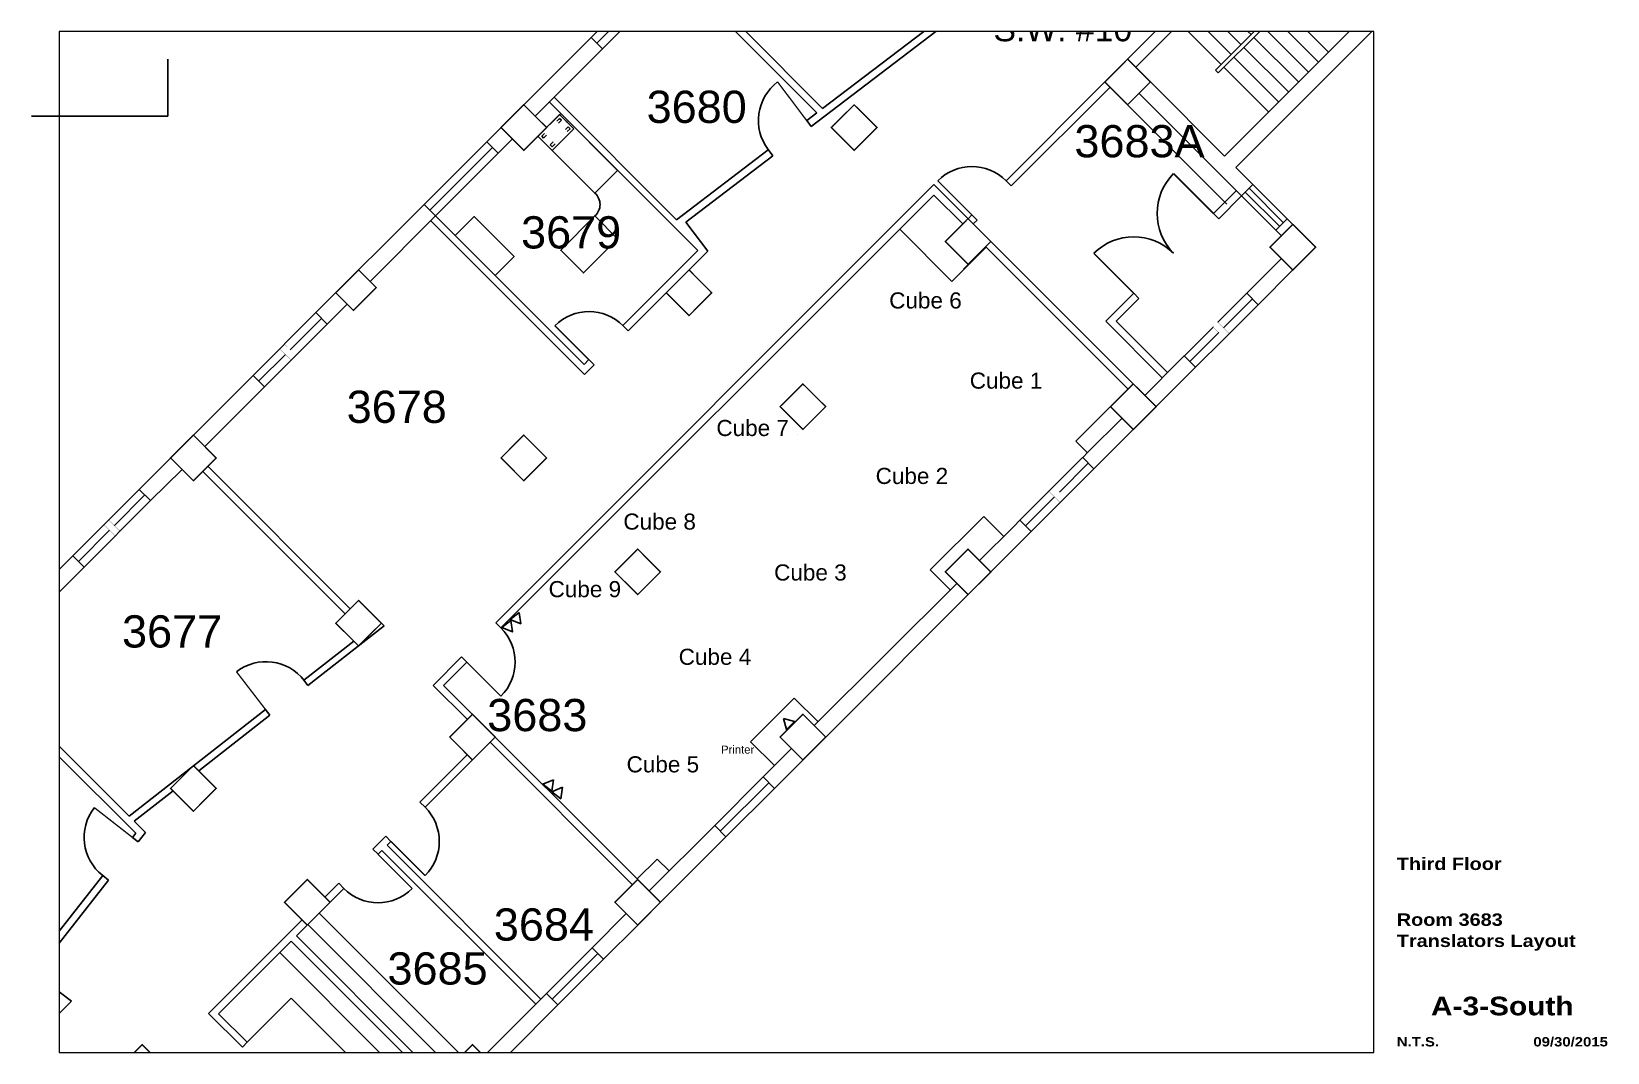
# Paper-space layout '11x17s' of a CAD drawing. Extents: x 0.6 to 16.5, y 0.4 to 10.7.
# The model-space entities are those that its viewports show. They can reach past a viewport. Long polylines and large blocks are cut down to what shows.
import ezdxf
from ezdxf.enums import TextEntityAlignment as Align

# ---------------------------------------------------------------- set-up
doc = ezdxf.new("R2010")
doc.units = 0
doc.header["$MEASUREMENT"] = 0
doc.linetypes.add('HIDDEN2', pattern=[0.1875, 0.125, -0.0625])
doc.layers.get('0').update_dxf_attribs({"linetype": 'CONTINUOUS'})
doc.layers.get('DEFPOINTS').update_dxf_attribs({"color": 31, "linetype": 'CONTINUOUS'})
for name, color, linetype in [('A-ANNO-ROOM', 4, 'CONTINUOUS'), ('A-COLS', 5, 'CONTINUOUS'), ('A-DOOR', 2, 'CONTINUOUS'), ('A-FLOR-CASE', 3, 'CONTINUOUS'), ('A-FLOR-STRS', 2, 'CONTINUOUS'), ('A-GLAZ', 2, 'CONTINUOUS'), ('A-GLAZ-SILL', 1, 'CONTINUOUS'), ('A-SHAFT', 1, 'CONTINUOUS'), ('A-WALL-FULL', 6, 'CONTINUOUS'), ('A-WALL-PRHT', 3, 'CONTINUOUS'), ('E-DATA', 3, 'CONTINUOUS'), ('T-TTLB', 1, 'CONTINUOUS')]:
    doc.layers.add(name, color=color, linetype=linetype)
doc.styles.add('ARIAL', font='arial.ttf')
doc.styles.add('ArialB', font='')
doc.styles.get('ArialB').set_extended_font_data('Arial Black')

# ---------------------------------------------------------------- blocks, each defined once
blk = doc.blocks.new('sheettext-11x17')
at = {"color": 8, "style": 'ArialB'}
blk.add_attdef('FLOOR', text='', height=0.125, dxfattribs=at).set_placement((0, 2.151), align=Align.TOP_LEFT)
for tag, p, height in [('TITLE_1', (0, 1.464), 0.125), ('TITLE_2', (0, 1.251), 0.125), ('SCALE', (0, 0.25), 0.0938)]:
    blk.add_attdef(tag, p, '', height=height, dxfattribs=at)
blk.add_attdef('DWG#', text='', height=0.188, dxfattribs=at).set_placement((1.062, 0.751), align=Align.TOP_CENTER)
blk.add_attdef('DATE', text='', height=0.0938, dxfattribs=at).set_placement((2.125, 0.25), align=Align.RIGHT)
blk = doc.blocks.new('DOOR-N')
at = {"const_width": 0.0278}
blk.add_lwpolyline([(1, 0), (1, 1)], dxfattribs=at)
blk.add_arc((1, 0), 1, 90, 180)

msp = doc.modelspace()

# ---------------------------------------------------------------- linework, layer by layer
at = {"layer": 'A-COLS', "const_width": 1}
for points in [[(-749.2, 2572.1), (-732.2, 2589.1), (-749.2, 2606.1), (-766.1, 2589.1)], [(-1198.9, 2538.2), (-1181.9, 2555.2), (-1198.9, 2572.1), (-1215.8, 2555.2)], [(-952.8, 2538.2), (-935.8, 2555.2), (-952.8, 2572.1), (-969.8, 2555.2)], [(-884.9, 2470.3), (-868, 2487.3), (-851, 2470.3), (-868, 2453.3)], [(-643.1, 2466.1), (-626.1, 2483), (-609.1, 2466.1), (-626.1, 2449.1)], [(-1325.8, 2419), (-1308.8, 2436), (-1321.9, 2449.1), (-1338.9, 2432.1)], [(-1075.8, 2415.1), (-1058.9, 2432.1), (-1075.8, 2449.1), (-1092.8, 2432.1)], [(-1008, 2347.3), (-991, 2364.2), (-974, 2347.3), (-991, 2330.3)], [(-761.9, 2347.3), (-744.9, 2364.2), (-727.9, 2347.3), (-744.9, 2330.3)], [(-1444.9, 2292.1), (-1428, 2309.1), (-1444.9, 2326.1), (-1461.9, 2309.1)], [(-1198.9, 2292.1), (-1181.9, 2309.1), (-1198.9, 2326.1), (-1215.8, 2309.1)], [(-1131, 2224.2), (-1114, 2241.2), (-1097.1, 2224.2), (-1114, 2207.3)], [(-884.9, 2224.2), (-868, 2241.2), (-851, 2224.2), (-868, 2207.3)], [(-1321.9, 2169.1), (-1304.9, 2186), (-1321.9, 2203), (-1338.9, 2186)], [(-1254, 2101.2), (-1237.1, 2118.2), (-1220.1, 2101.2), (-1237.1, 2084.2)], [(-1008, 2101.2), (-991, 2118.2), (-974, 2101.2), (-991, 2084.2)], [(-1444.9, 2046), (-1428, 2063), (-1444.9, 2080), (-1461.9, 2063)], [(-1377.1, 1978.2), (-1360.1, 1995.1), (-1343.1, 1978.2), (-1360.1, 1961.2)], [(-1131, 1978.2), (-1114, 1995.1), (-1097.1, 1978.2), (-1114, 1961.2)], [(-1500.1, 1855.1), (-1483.1, 1872.1), (-1466.2, 1855.1), (-1483.1, 1838.1)], [(-1254, 1855.1), (-1237.1, 1872.1), (-1220.1, 1855.1), (-1237.1, 1838.1)]]:
    msp.add_lwpolyline(points, close=True, dxfattribs=at)
at = {"layer": 'A-FLOR-CASE', "linetype": 'HIDDEN2'}
for p, q in [((-1359.7, 1961.5), (-1253.7, 1855.5)), ((-1380.6, 1940.7), (-1266, 1826.1))]:
    msp.add_line(p, q, dxfattribs=at)
at = {"layer": 'A-FLOR-CASE'}
for p, q in [((-1351.2, 1970), (-1245.2, 1864)), ((-1405, 1873.9), (-1372.1, 1906.7)), ((-1372.1, 1906.7), (-1278.8, 1813.4))]:
    msp.add_line(p, q, dxfattribs=at)
at = {"layer": 'A-FLOR-STRS'}
for p, q in [((-657.2, 2624.4), (-688, 2655.2)), ((-683.8, 2597.9), (-627.5, 2654.1)), ((-664.7, 2617), (-695.4, 2647.8)), ((-681.7, 2595.8), (-625.4, 2652)), ((-632.8, 2644.6), (-599.6, 2611.4)), ((-679.5, 2602.2), (-710.3, 2632.9)), ((-672.1, 2609.6), (-702.8, 2640.4)), ((-647.7, 2629.8), (-614.5, 2596.5)), ((-640.3, 2637.2), (-607, 2603.9)), ((-655.1, 2622.3), (-621.9, 2589.1)), ((-670, 2607.5), (-636.7, 2574.2)), ((-662.5, 2614.9), (-629.3, 2581.7)), ((-681.7, 2595.8), (-683.8, 2597.9)), ((-681.7, 2595.8), (-683.8, 2597.9)), ((-677.4, 2600.1), (-644.2, 2566.8))]:
    msp.add_line(p, q, dxfattribs=at)
at = {"layer": 'A-GLAZ'}
for p, q in [((-1119, 2643.5), (-1144.4, 2618.1)), ((-1222.2, 2540.3), (-1268.9, 2493.6)), ((-661.5, 2507.1), (-636, 2481.6)), ((-658.6, 2509.9), (-633.2, 2484.4)), ((-656.1, 2427.5), (-677.7, 2405.9)), ((-1349.5, 2413), (-1372.8, 2389.7)), ((-681.3, 2402.4), (-702.9, 2380.9)), ((-1376.4, 2386.2), (-1396.2, 2366.4)), ((-800, 2283.6), (-778.5, 2305.2)), ((-1481, 2281.5), (-1503.8, 2258.7)), ((-825.1, 2258.5), (-803.6, 2280.1)), ((-1507.4, 2255.2), (-1530.5, 2232)), ((-1016.4, 2067.2), (-1052.5, 2031.2)), ((-1143.7, 1940), (-1177.7, 1906))]:
    msp.add_line(p, q, dxfattribs=at)
for points, const_width in [([(-681.9, 2410.1), (-685.5, 2406.6), (-676.9, 2398.1), (-673.4, 2401.6)], 0.125), ([(-1377.1, 2393.9), (-1380.6, 2390.4), (-1372.1, 2381.8), (-1368.5, 2385.4)], 0.125), ([(-807.8, 2284.3), (-804.2, 2287.8), (-795.7, 2279.3), (-799.2, 2275.7)], 0.125), ([(-1511.6, 2259.4), (-1503.1, 2250.9), (-1499.6, 2254.5), (-1508.1, 2262.9)], 0.25)]:
    msp.add_lwpolyline(points, close=True, dxfattribs=dict(at, const_width=const_width))
at = {"layer": 'A-GLAZ-SILL'}
for p, q in [((-1123.3, 2647.7), (-1148.7, 2622.3)), ((-1114.8, 2639.2), (-1140.2, 2613.8)), ((-1226.5, 2544.5), (-1273.1, 2497.9)), ((-1218, 2536.1), (-1264.6, 2489.4)), ((-655.8, 2512.7), (-630.4, 2487.3)), ((-664.3, 2504.2), (-638.8, 2478.8)), ((-660.4, 2431.7), (-681.9, 2410.2)), ((-651.9, 2423.2), (-677, 2398.1)), ((-1353.7, 2417.3), (-1400.4, 2370.6)), ((-1345.2, 2408.8), (-1391.9, 2362.1)), ((-685.5, 2406.6), (-707, 2385)), ((-677, 2398.1), (-698.6, 2376.6)), ((-829.4, 2262.7), (-782.7, 2309.4)), ((-820.9, 2254.2), (-774.2, 2300.9)), ((-1485.3, 2285.7), (-1534.8, 2236.2)), ((-1476.8, 2277.3), (-1526.3, 2227.8)), ((-1020.7, 2071.5), (-1056.7, 2035.4)), ((-1012.2, 2063), (-1048.3, 2026.9)), ((-1148, 1944.2), (-1181.9, 1910.3)), ((-1139.5, 1935.7), (-1173.4, 1901.8))]:
    msp.add_line(p, q, dxfattribs=at)
at = {"layer": 'A-SHAFT'}
for p, q in [((-1172.2, 2564.9), (-1188.4, 2548.7)), ((-1172.2, 2562), (-1174.3, 2559.9)), ((-1170.8, 2560.6), (-1172.9, 2558.5)), ((-1161.6, 2554.3), (-1172.2, 2564.9)), ((-1170.8, 2560.6), (-1172.2, 2562)), ((-1188.4, 2548.7), (-1177.8, 2538.1)), ((-1183.4, 2550.8), (-1185.5, 2548.7)), ((-1185.5, 2548.7), (-1184.1, 2547.3)), ((-1182, 2549.4), (-1184.1, 2547.3)), ((-1177.8, 2538.1), (-1161.6, 2554.3)), ((-1167.9, 2553.6), (-1165.8, 2555.7)), ((-1166.5, 2552.1), (-1164.4, 2554.3)), ((-1164.4, 2554.3), (-1165.8, 2555.7)), ((-1179.2, 2542.3), (-1177, 2544.5)), ((-1179.2, 2542.3), (-1177.8, 2540.9)), ((-1177.8, 2540.9), (-1175.6, 2543))]:
    msp.add_line(p, q, dxfattribs=at)
for points in [[(-1145.9, 2506.3), (-1188.4, 2548.7), (-1171.4, 2565.7), (-1129, 2523.2)], [(-1249.9, 2474.7), (-1220.2, 2445), (-1206.1, 2459.1), (-1235.8, 2488.8)], [(-1129, 2472.3), (-1154.4, 2446.9), (-1171.4, 2463.8), (-1145.9, 2489.3)]]:
    msp.add_lwpolyline(points, close=True, dxfattribs=at)
msp.add_arc((-1153.4, 2497.8), 11.3, 311.2537, 48.7463, dxfattribs=at)
msp.add_point((-1166.9, 2559.6), dxfattribs=at)
at = {"layer": 'A-WALL-FULL'}
for p, q in [((-661.9, 2681.3), (-743.1, 2600.1)), ((-661.9, 2681.3), (-743.1, 2600.1)), ((-1084.3, 2669.7), (-980.7, 2566.1)), ((-1072, 2665.1), (-976.3, 2569.4)), ((-677, 2533.9), (-558.2, 2652.7)), ((-668.5, 2525.5), (-532.8, 2661.2)), ((-864.1, 2647.9), (-984.8, 2556)), ((-867.4, 2652.3), (-976.3, 2569.4)), ((-706.7, 2648.5), (-749.2, 2606.1)), ((-1226.5, 2544.5), (-1148.7, 2622.3)), ((-1148.7, 2622.3), (-1140.2, 2613.8)), ((-1148.7, 2622.3), (-1140.2, 2613.8)), ((-1190.4, 2563.6), (-1140.2, 2613.8)), ((-766.1, 2589.1), (-839.7, 2515.6)), ((-762.2, 2585.2), (-835.8, 2511.7)), ((-732.2, 2589.1), (-677, 2533.9)), ((-1179.8, 2574.1), (-1069.2, 2463.5)), ((-1176.3, 2577.7), (-1085.1, 2486.5)), ((-675.3, 2498.2), (-749.2, 2572.1)), ((-666.4, 2506.4), (-740.3, 2580.3)), ((-980.7, 2566.1), (-988.1, 2560.4)), ((-988.1, 2560.4), (-984.8, 2556)), ((-1218, 2536.1), (-1226.5, 2544.5)), ((-1218, 2536.1), (-1207.4, 2546.7)), ((-1016.8, 2538.6), (-1085.1, 2486.5)), ((-1016.9, 2538.7), (-1013.4, 2534.2)), ((-1013.4, 2534.2), (-1078.3, 2484.8)), ((-655.8, 2512.7), (-668.5, 2525.5)), ((-1219.8, 2186.4), (-893.4, 2512.7)), ((-893.4, 2512.7), (-736.4, 2355.7)), ((-839.7, 2515.6), (-835.8, 2511.7)), ((-655.8, 2512.7), (-664.3, 2504.2)), ((-655.8, 2512.7), (-664.3, 2504.2)), ((-655.8, 2512.7), (-630.4, 2487.3)), ((-1215.9, 2182.5), (-893.4, 2504.9)), ((-893.4, 2504.9), (-871.8, 2483.4)), ((-668.2, 2508.1), (-685.2, 2491.2)), ((-664.3, 2504.2), (-681.3, 2487.3)), ((-666.4, 2506.4), (-664.3, 2504.2)), ((-666.4, 2506.4), (-664.3, 2504.2)), ((-664.3, 2504.2), (-638.8, 2478.8)), ((-1353.7, 2417.3), (-1273.1, 2497.9)), ((-1313.4, 2440.6), (-1264.6, 2489.4)), ((-1264.6, 2489.4), (-1273.1, 2497.9)), ((-1264.6, 2489.4), (-1154, 2378.7)), ((-865.1, 2490.1), (-868, 2487.3)), ((-865.1, 2490.1), (-861.2, 2486.2)), ((-681.3, 2487.3), (-685.2, 2491.2)), ((-1268.1, 2485.8), (-1153.6, 2371.3)), ((-1078.3, 2484.8), (-1061.8, 2463.1)), ((-918.9, 2479.5), (-880, 2440.6)), ((-861.2, 2486.2), (-864.1, 2483.4)), ((-630.4, 2487.3), (-638.8, 2478.8)), ((-634.6, 2474.5), (-638.8, 2478.8)), ((-634.6, 2474.5), (-638.8, 2478.8)), ((-626.1, 2483), (-630.4, 2487.3)), ((-880, 2440.6), (-854.5, 2466.1)), ((-871.5, 2449.8), (-854.8, 2466.4)), ((-854.9, 2466.4), (-854.8, 2466.4)), ((-854.8, 2466.4), (-749.2, 2360.7)), ((-1069.2, 2463.5), (-1125, 2407.7)), ((-1061.8, 2463.1), (-1121.1, 2403.8)), ((-656.5, 2435.7), (-634.6, 2457.6)), ((-651.9, 2423.2), (-626.1, 2449.1)), ((-744.6, 2431.8), (-765.4, 2410.9)), ((-740.7, 2427.9), (-744.6, 2431.8)), ((-660.4, 2431.8), (-656.5, 2435.7)), ((-651.9, 2423.2), (-660.3, 2431.7)), ((-1345.2, 2408.8), (-1330.4, 2423.6)), ((-740.7, 2427.9), (-757.6, 2410.9)), ((-1345.2, 2408.8), (-1353.7, 2417.3)), ((-1125, 2407.7), (-1121.1, 2403.8)), ((-765.4, 2410.9), (-723.3, 2368.8)), ((-757.6, 2410.9), (-719.4, 2372.7)), ((-710.9, 2381.1), (-707.1, 2385.1)), ((-698.6, 2376.6), (-707.1, 2385.1)), ((-1150.4, 2382.3), (-1154, 2378.7)), ((-1146.5, 2378.4), (-1153.6, 2371.3)), ((-1150.4, 2382.3), (-1146.5, 2378.4)), ((-774.2, 2300.9), (-698.6, 2376.6)), ((-774.2, 2300.9), (-698.6, 2376.6)), ((-710.9, 2381.1), (-736.4, 2355.7)), ((-1485.3, 2285.7), (-1400.4, 2370.6)), ((-1436.5, 2317.6), (-1391.9, 2362.1)), ((-1391.9, 2362.1), (-1400.4, 2370.6)), ((-787.7, 2321.5), (-761.9, 2347.3)), ((-778.8, 2313.3), (-753.3, 2338.7)), ((-994.9, 2326.4), (-994.9, 2326.4)), ((-787.7, 2321.5), (-779.1, 2312.9)), ((-778.8, 2313.3), (-782.6, 2309.3)), ((-778.8, 2313.3), (-782.6, 2309.3)), ((-1476.8, 2277.3), (-1453.4, 2300.6)), ((-1476.8, 2277.3), (-1453.4, 2300.6)), ((-1434.2, 2302.9), (-1328.1, 2196.8)), ((-800, 2283.6), (-778.5, 2305.2)), ((-774.2, 2300.9), (-782.6, 2309.3)), ((-774.2, 2300.9), (-782.6, 2309.3)), ((-1438, 2299), (-1332, 2193)), ((-1476.8, 2277.3), (-1485.3, 2285.7)), ((-856.3, 2265.6), (-896.3, 2225.7)), ((-856.3, 2265.6), (-841.4, 2250.7)), ((-820.9, 2254.2), (-1012.2, 2063)), ((-834, 2258.1), (-859.5, 2232.7)), ((-829.4, 2262.7), (-834, 2258.1)), ((-820.9, 2254.2), (-829.4, 2262.7)), ((-1614.7, 2156.3), (-1534.8, 2236.2)), ((-1534.8, 2236.2), (-1526.3, 2227.8)), ((-1531.2, 2222.8), (-1559.5, 2194.5)), ((-1531.2, 2222.8), (-1526.3, 2227.8)), ((-881.4, 2210.8), (-896.3, 2225.7)), ((-876.4, 2215.7), (-982.5, 2109.7)), ((-1359.6, 2139.6), (-1302.9, 2184)), ((-1302.9, 2184), (-1304.9, 2186)), ((-1215.9, 2182.5), (-1219.8, 2186.4)), ((-1362.7, 2143.6), (-1325.5, 2172.7)), ((-1266.4, 2139.7), (-1245.2, 2160.9)), ((-1241.3, 2157), (-1245.2, 2160.9)), ((-1602.3, 2151.7), (-1492.9, 2042.4)), ((-1258.6, 2139.7), (-1241.3, 2157)), ((-1606.2, 2147.9), (-1487.9, 2029.6)), ((-1362.7, 2143.6), (-1359.6, 2139.6)), ((-1240.9, 2114.3), (-1266.4, 2139.7)), ((-1105.5, 1986.6), (-1258.6, 2139.7)), ((-1029.9, 2097.7), (-997.4, 2130.2)), ((-979.7, 2112.5), (-997.4, 2130.2)), ((-1492.9, 2042.4), (-1391.3, 2121.8)), ((-1441, 2076), (-1388, 2117.4)), ((-1391.4, 2121.9), (-1388, 2117.4)), ((-1117.9, 1991.2), (-1224, 2097.3)), ((-1012.2, 2080), (-1029.9, 2097.7)), ((-1020.7, 2071.5), (-999.5, 2092.7)), ((-1276.3, 2052.8), (-1240.9, 2088.1)), ((-1272.4, 2048.9), (-1237.1, 2084.2)), ((-1020.7, 2071.5), (-1012.2, 2063)), ((-1020.7, 2071.5), (-1012.2, 2063)), ((-1489, 2038.5), (-1460, 2061.1)), ((-1272.4, 2048.9), (-1276.3, 2052.8)), ((-1489, 2038.5), (-1480.6, 2030.1)), ((-1105.5, 1986.6), (-1056.7, 2035.4)), ((-1056.7, 2035.4), (-1048.3, 2026.9)), ((-1056.7, 2035.4), (-1048.3, 2026.9)), ((-1487.9, 2029.6), (-1490.4, 2026.5)), ((-1490.4, 2026.5), (-1486, 2023.1)), ((-1480.6, 2030.1), (-1486, 2023.1)), ((-1301.7, 2027.3), (-1311.3, 2017.8)), ((-1297.9, 2023.4), (-1301.7, 2027.3)), ((-1300.7, 2020.6), (-1297.9, 2023.4)), ((-1186.1, 1906), (-1300.7, 2020.6)), ((-1097.1, 1978.2), (-1048.3, 2026.9)), ((-1307.4, 2013.9), (-1311.3, 2017.8)), ((-1304.6, 2016.7), (-1307.4, 2013.9)), ((-1190, 1902.2), (-1304.6, 2016.7)), ((-1114.4, 1995.5), (-1099.5, 2010.3)), ((-1090.7, 2001.5), (-1099.5, 2010.3)), ((-1512.5, 1998.1), (-1554.9, 1943.9)), ((-1512.5, 1998.1), (-1508.2, 1994.7)), ((-1508.2, 1994.7), (-1562.5, 1925.3)), ((-1336.7, 1992.3), (-1347, 1982)), ((-1332.9, 1988.4), (-1343.1, 1978.2)), ((-1332.9, 1988.4), (-1336.7, 1992.3)), ((-1364, 1965.1), (-1433.6, 1895.4)), ((-1360.1, 1961.2), (-1368.2, 1953.1)), ((-1148, 1944.2), (-1122.5, 1969.7)), ((-1139.5, 1935.7), (-1114, 1961.2)), ((-1372.1, 1949.2), (-1426.2, 1895.1)), ((-1372.1, 1949.2), (-1257.6, 1834.6)), ((-1368.2, 1953.1), (-1253.7, 1838.5)), ((-1143.7, 1948.5), (-1140.9, 1951.3)), ((-1148, 1944.2), (-1139.5, 1935.7)), ((-1535.7, 1904.4), (-1562.5, 1925.3)), ((-1568, 1923), (-1546.4, 1901.4)), ((-1535.7, 1904.4), (-1652.5, 1787.6)), ((-1228.6, 1863.6), (-1181.9, 1910.3)), ((-1220.1, 1855.1), (-1173.4, 1901.8)), ((-1181.9, 1910.3), (-1173.4, 1901.8)), ((-1546.4, 1901.4), (-1652.5, 1795.4)), ((-1408.5, 1870.3), (-1433.6, 1895.4)), ((-1426.2, 1895.1), (-1405, 1873.9)), ((-1405, 1873.9), (-1408.5, 1870.3))]:
    msp.add_line(p, q, dxfattribs=at)
at = {"layer": 'A-WALL-PRHT'}
for p, q in [((-1456.9, 1864.3), (-1527.7, 1793.6)), ((-1386.2, 1793.6), (-1456.9, 1864.3))]:
    msp.add_line(p, q, dxfattribs=at)
at = {"layer": 'E-DATA'}
for points in [[(-1208.5, 2187.9), (-1207.3, 2179.5), (-1215.2, 2182.7)], [(-1202.3, 2194), (-1201.1, 2185.6), (-1209.1, 2188.8)], [(-1005.5, 2115), (-997.2, 2112.9), (-1003.2, 2106.8)], [(-1176.8, 2069.4), (-1177.9, 2060.9), (-1184.7, 2066.2)], [(-1170.1, 2063.8), (-1171.3, 2055.3), (-1178, 2060.5)]]:
    msp.add_lwpolyline(points, close=True, dxfattribs=at)

# ---------------------------------------------------------------- block references
at = {"layer": 'A-DOOR'}
for p, xscale, yscale, zscale, rotation in [((-1016.9, 2538.7), 35.99999999999972, 35.99999999999972, 35.99999999999972, 37.00000000000025), ((-839.7, 2515.6), -35.9999999999998, 36, 36, 45.00000000000025), ((-714.9, 2461.5), 42.00000000000034, 42.00000000000034, 42.00000000000034, 44.99999999999956), ((-714.9, 2461.5), -42.00000000000034, 42, 42, 44.99999999999951), ((-1124.8, 2407.6), -36.00000000000048, 36.00000000000047, 36.00000000000046, 45.00000000000215), ((-1362.4, 2143.3), -35.99999999999957, 36, 36, 37.58275411955927), ((-1215.9, 2182.5), 35.99999999999986, 35.99999999999986, 35.99999999999986, 225.0000000000002), ((-1512.5, 1998.1), 35.99999999999976, 35.99999999999976, 35.99999999999976, 52.00000000000038), ((-1272.4, 2048.9), 35.99999999999986, 35.99999999999986, 35.99999999999986, 225.0000000000002), ((-1332.9, 1988.4), -35.99999999999986, 36.00000000000005, 36, 225.0000000000002)]:
    msp.add_blockref('DOOR-N', p, dxfattribs=dict(at, xscale=xscale, yscale=yscale, zscale=zscale, rotation=rotation))

# ---------------------------------------------------------------- texts
at = {"layer": 'A-ANNO-ROOM', "style": 'ARIAL'}
for s, height, p in [('S.W. #10', 18, (-797.4, 2619.4)), ('3680', 24, (-1070.1, 2558.6)), ('3683A', 24, (-740.3, 2533)), ('3679', 24, (-1163.6, 2465.1)), ('Cube 6', 12, (-899.7, 2420.4)), ('Cube 1', 12, (-839.7, 2360.7)), ('3678', 24, (-1293.5, 2335.2)), ('Cube 7', 12, (-1028.4, 2325.4)), ('Cube 2', 12, (-909.8, 2289.7)), ('Cube 8', 12, (-1097.7, 2255.7)), ('Cube 3', 12, (-985.4, 2217.8)), ('Cube 9', 12, (-1153.4, 2205.4)), ('3677', 24, (-1460.8, 2167.9)), ('Cube 4', 12, (-1056.5, 2155)), ('3683', 24, (-1188.8, 2105.6)), ('Printer', 6, (-1039.6, 2088.9)), ('Cube 5', 12, (-1095.3, 2074.9)), ('3676', 24, (-1585.5, 2043.2)), ('3684', 24, (-1183.9, 1949.6)), ('3685', 24, (-1263.1, 1916.9))]:
    msp.add_text(s, height=height, dxfattribs=at).set_placement(p, align=Align.CENTER)

psp = doc.layouts.new('11x17s')

# ---------------------------------------------------------------- linework, layer by layer
at = {"layer": 'DEFPOINTS'}
for q in [(1.997, 10.375), (0.625, 9.8)]:
    psp.add_line((1.997, 9.8), q, dxfattribs=at)

# ---------------------------------------------------------------- block references
at = {"layer": 'T-TTLB'}
psp.add_blockref('sheettext-11x17', (14.368, 0.186), dxfattribs=at).add_auto_attribs({'DWG#': 'A-3-South', 'SCALE': 'N.T.S.', 'FLOOR': 'Third Floor', 'TITLE_1': 'Room 3683', 'TITLE_2': 'Translators Layout', 'DATE': '09/30/2015'})

# ---------------------------------------------------------------- viewports
at = {"layer": 'DEFPOINTS'}
psp.add_viewport(center=(7.521, 5.514), size=(13.234, 10.27662), view_center_point=(-1055.281, 2246.519), view_height=760.39405, dxfattribs=at)

doc.saveas('drawing.dxf')
